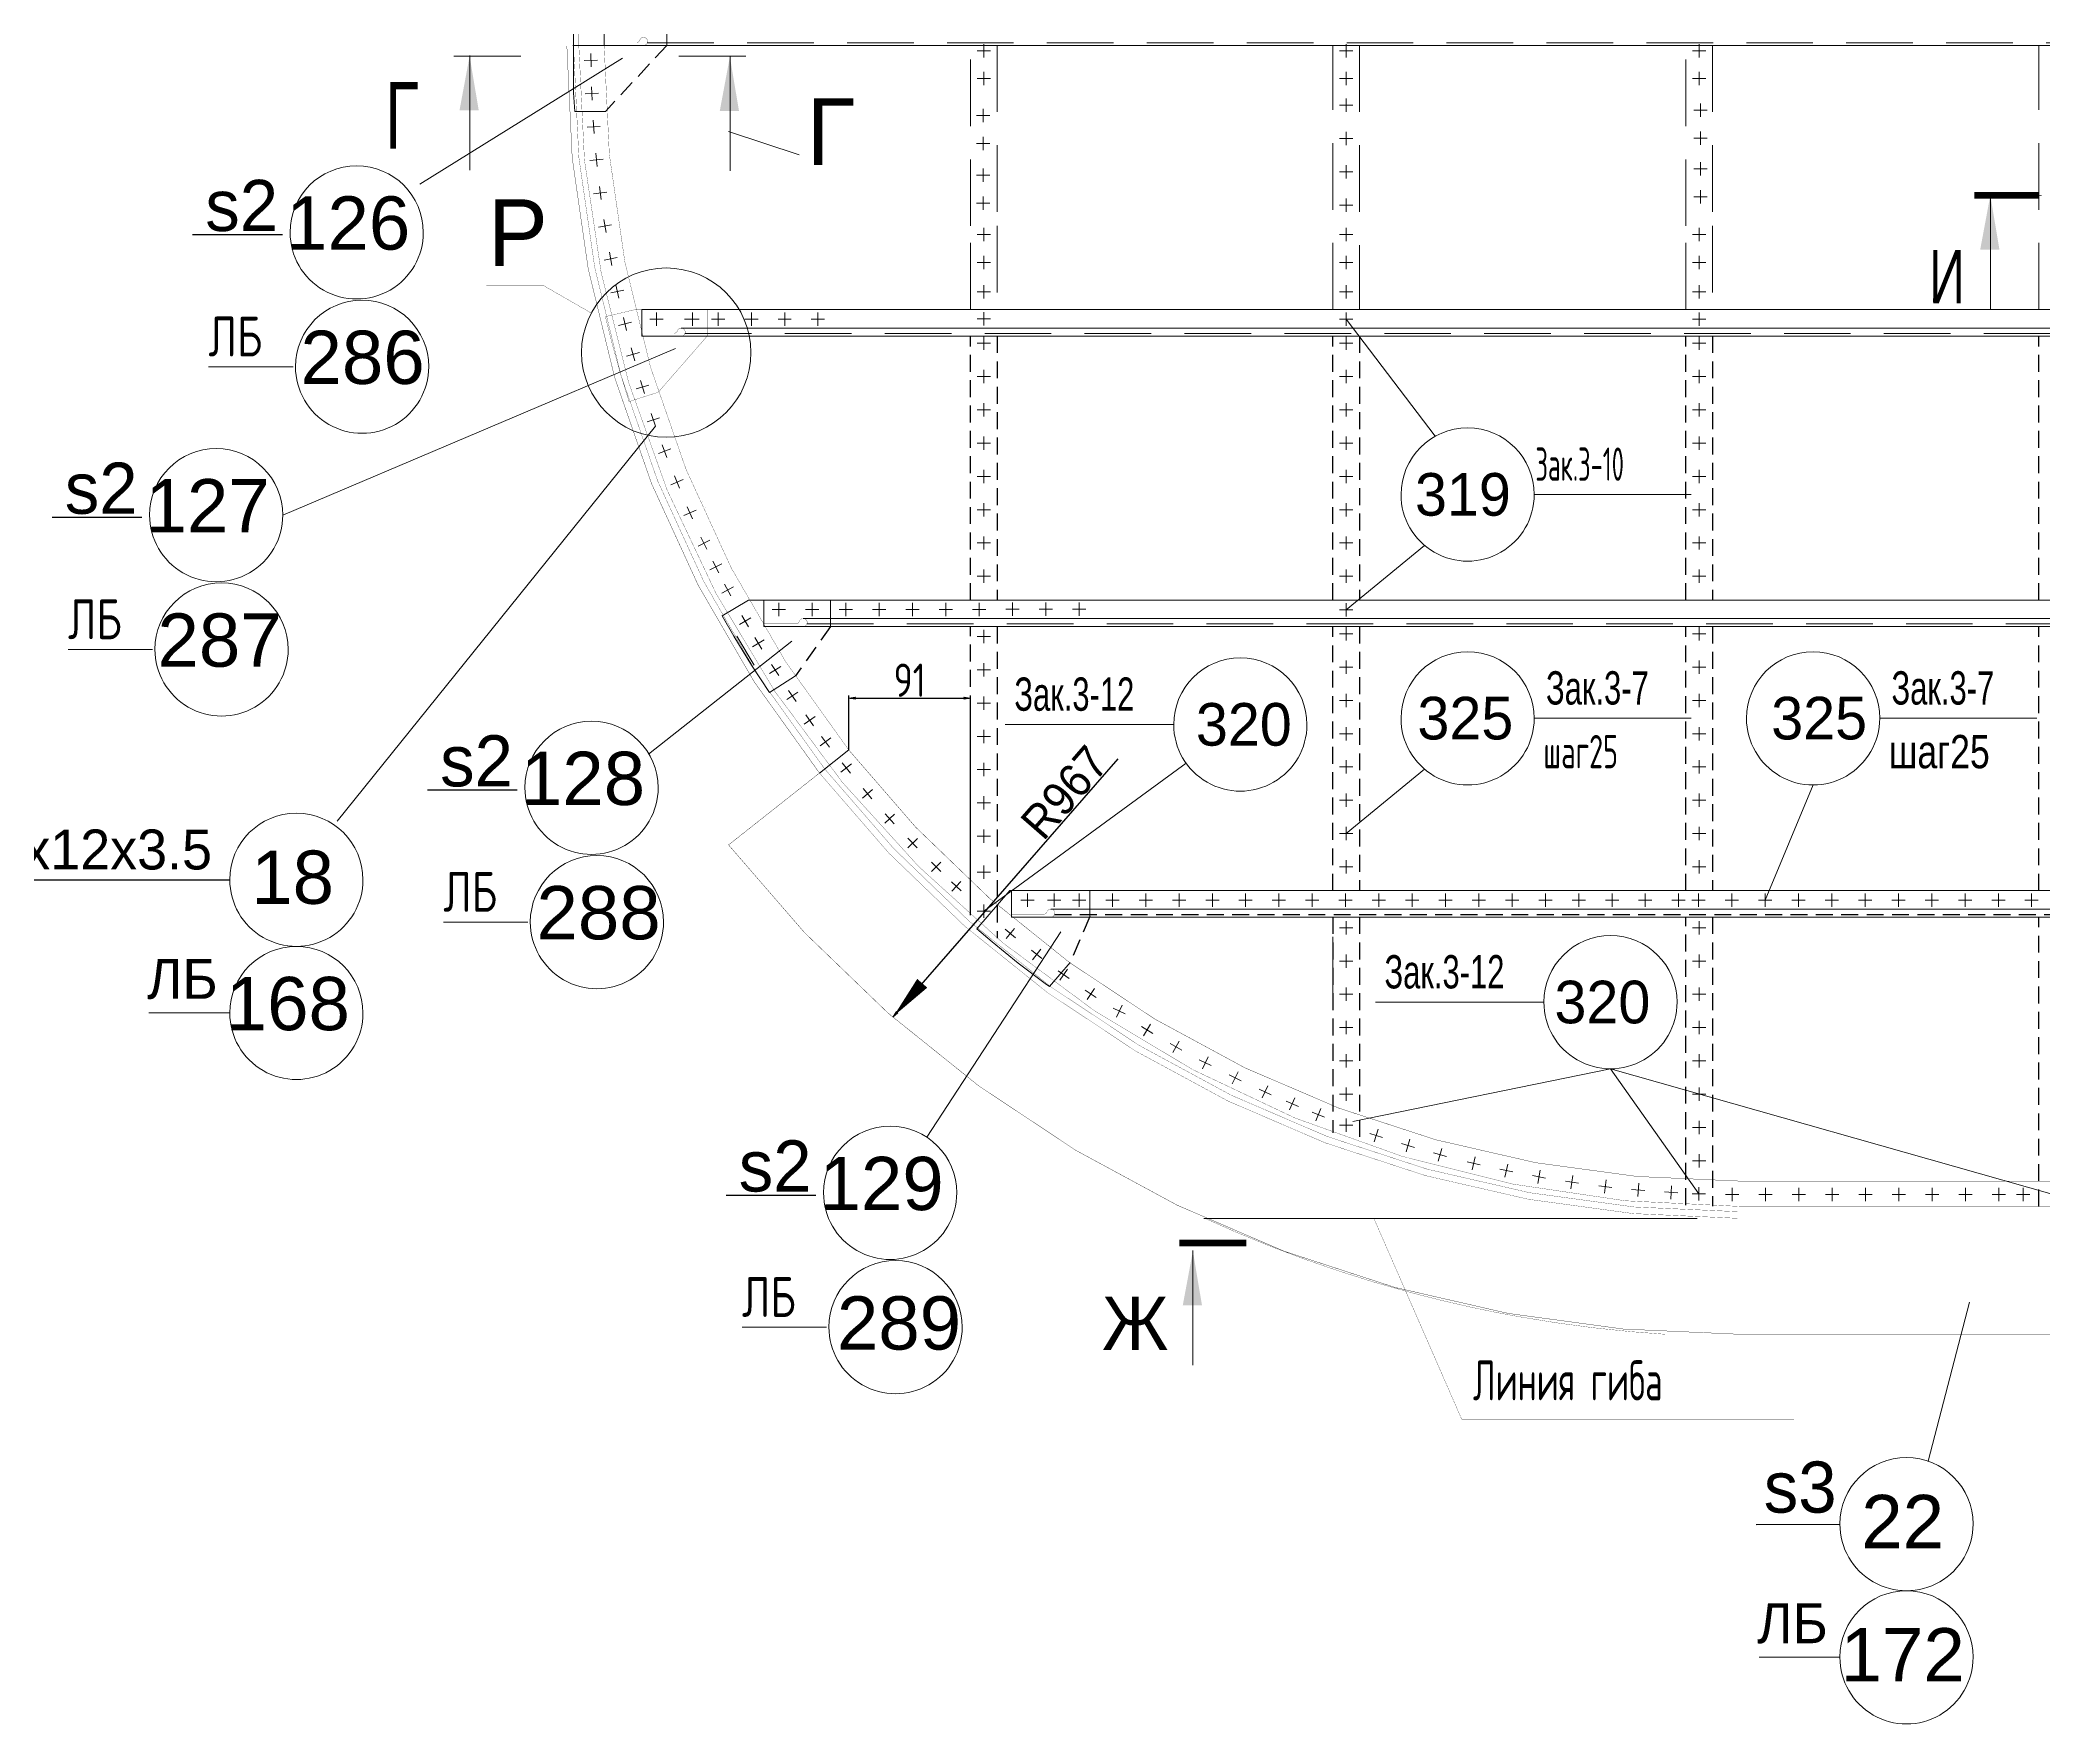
# Model space of a CAD drawing. Header units: millimetres. Extents: x 42007 to 66896, y -556 to 10827.
# Drawn here: x 43462 to 44966, y 3434 to 4698 of the extents above; entities that cross this region are included whole.
import ezdxf
from ezdxf.enums import TextEntityAlignment as Align

# ---------------------------------------------------------------- set-up
doc = ezdxf.new("R2010")
doc.units = ezdxf.units.MM
for name, pattern in [('DASHED', [19.05, 12.7, -6.35]), ('K5LT32769', [0]), ('K5LT32773', [0]), ('K5LT32782', [150, 100, -50]), ('K5LT32785', [95.25, 63.5, -31.75]), ('K5LT32792', [0]), ('K5LT32793', [10, 5, -5]), ('K5LT32795', [75, 50, -25]), ('K5LT32799', [95.25, 63.5, -31.75]), ('K5LT32800', [19.05, 12.7, -6.35]), ('K5LT32804', [0]), ('K5LT_BASIC', [0]), ('K5LT_THIN', [0])]:
    doc.linetypes.add(name, pattern=pattern)
doc.layers.get('Defpoints').update_dxf_attribs({"color": 250})
doc.layers.add('pen_7', color=1, linetype='Continuous')
doc.styles.add('KDIMTEXTSTYLE', font='GOST_AU.SHX', dxfattribs={"width": 0.96, "oblique": 15, "height": 5})
doc.styles.add('KTEXTSTYLE', font='GOST_AU.SHX', dxfattribs={"width": 0.96, "height": 5})
doc.styles.add('style5', font='arial.ttf', dxfattribs={"height": 3})
doc.dimstyles.new('KDIMSTYLE (1.00)', dxfattribs={"dimtxt": 5, "dimasz": 1, "dimexe": 2, "dimexo": 0, "dimgap": 1, "dimtad": 1, "dimtxsty": 'KDIMTEXTSTYLE', "dimsah": 1, "dimcen": 0, "dimdle": 1, "dimadec": 0, "dimazin": 0, "dimtfac": 0.667, "dimtmove": 0, "dimatfit": 3, "dimfxl": 0, "dimtvp": 1, "dimtolj": 1, "dimtzin": 0, "dimarcsym": 0})

# ---------------------------------------------------------------- blocks, each defined once
blk = doc.blocks.new('KDIMARROW_01')
blk.add_hatch(color=0).paths.add_polyline_path([(0, 0), (-5, 0.7), (-4.5, 0), (-5, -0.7)])
at = {"color": 0, "linetype": 'K5LT_THIN', "lineweight": 13}
for p, q in [((-4.5, 0), (-5, 0.7)), ((-5, 0.7), (0, 0)), ((0, 0), (-5, -0.7)), ((-5, -0.7), (-4.5, 0)), ((0, 0), (-1, 0))]:
    blk.add_line(p, q, dxfattribs=at)
blk = doc.blocks.new('*D214')
at = {"color": 0, "lineweight": -2, "transparency": 16777216}
for p, q in [((44069, 4165.3), (44069, 4206.1)), ((44070, 4204.1), (44159.4, 4204.1)), ((44160.4, 4041.1), (44160.4, 4206.1))]:
    blk.add_line(p, q, dxfattribs=at)
at = {"layer": 'Defpoints', "color": 0, "transparency": 16777216}
for p in [(44160.4, 4204.1), (44069, 4165.3), (44160.4, 4041.1)]:
    blk.add_point(p, dxfattribs=at)
at = {"color": 0, "lineweight": -2, "transparency": 16777216, "rotation": 180}
blk.add_blockref('KDIMARROW_01', (44069, 4204.1), dxfattribs=at)
at = {"color": 0, "lineweight": -2, "transparency": 16777216}
blk.add_blockref('KDIMARROW_01', (44160.4, 4204.1), dxfattribs=at)
at = {"color": 7, "transparency": 16777216, "insert": (44114.7, 4217.6), "char_height": 5, "attachment_point": 5, "style": 'KDIMTEXTSTYLE'}
blk.add_mtext('\\A1;\\H25.0;\\W0.965;\\Q0;\\H25.0;\\W0.965;\\Q0;\\Q0;91', dxfattribs=at)

msp = doc.modelspace()

# ---------------------------------------------------------------- hatches: boundary and pattern name
for points in [[(43776.762, 4645.353), (43791.21, 4645.353), (43784.361, 4686.091)], [(43972.131, 4644.871), (43986.579, 4644.871), (43979.73, 4685.609)], [(44918.261, 4540.835), (44932.709, 4540.835), (44925.86, 4581.573)], [(44319.671, 3748.254), (44334.119, 3748.254), (44327.27, 3788.992)]]:
    msp.add_hatch(color=7).paths.add_polyline_path(points)

# ---------------------------------------------------------------- linework, layer by layer
at = {"color": 7, "linetype": 'K5LT32795', "lineweight": 18}
for p, q in [((43862.362, 4658.588), (43862.362, 4714.018)), ((43932.362, 4714.018), (43932.362, 4694.188)), ((43917.741, 4696.171), (45195.861, 4696.171)), ((44160.362, 4558.588), (44160.362, 4694.189)), ((44180.362, 4694.189), (44180.362, 4558.588)), ((44432.362, 4495.816), (44432.362, 4694.189)), ((44452.362, 4694.189), (44452.362, 4495.816)), ((44697.362, 4558.588), (44697.362, 4694.189)), ((44717.362, 4694.189), (44717.362, 4558.588)), ((44962.362, 4495.816), (44962.362, 4694.189)), ((43863.23, 4644.618), (43862.362, 4658.588)), ((43886.372, 4644.618), (43863.23, 4644.618)), ((44160.362, 4495.816), (44160.362, 4558.588)), ((44180.362, 4558.588), (44180.362, 4495.816)), ((44697.362, 4495.816), (44697.362, 4558.588)), ((44717.362, 4558.588), (44717.362, 4495.816)), ((43945.999, 4477.971), (46900.998, 4477.971)), ((43973.957, 4265.905), (43993.752, 4277.718)), ((43993.752, 4277.718), (44055.311, 4277.718)), ((44055.311, 4277.718), (44055.311, 4257.888)), ((43982.76, 4250.574), (43973.957, 4265.905)), ((44037.574, 4259.874), (46901.545, 4259.874)), ((43995.998, 4228.98), (43982.76, 4250.574)), ((43998.068, 4228.98), (43984.831, 4250.574)), ((44009.492, 4208.318), (43995.998, 4228.98)), ((44028.872, 4220.758), (44009.492, 4208.318)), ((44165.051, 4030.86), (44189.98, 4059.628)), ((44189.98, 4059.628), (44249.98, 4059.628)), ((44249.98, 4059.628), (44249.98, 4040.139)), ((44432.362, 3974.845), (44432.362, 4039.788)), ((44176.522, 4021.089), (44165.051, 4030.86)), ((44196.248, 4005.236), (44176.522, 4021.089)), ((44216.429, 3989.946), (44196.248, 4005.236)), ((44235.201, 4005.709), (44219.589, 3987.691)), ((44219.589, 3987.691), (44216.429, 3989.946))]:
    msp.add_line(p, q, dxfattribs=at)
at = {"color": 7, "linetype": 'K5LT32769', "lineweight": 18}
for p, q in [((43885.36, 4694.189), (43885.36, 4714.016)), ((43861.851, 4694.189), (45194.853, 4694.189)), ((43885.36, 4694.189), (43885.36, 4696.171)), ((43885.36, 4694.189), (43885.36, 4696.171)), ((44170.362, 4694.967), (44170.362, 4684.967)), ((44442.362, 4694.967), (44442.362, 4684.967)), ((44707.362, 4694.967), (44707.362, 4684.967)), ((43746.923, 4589.954), (43899.203, 4684.44)), ((43784.451, 4686.573), (43784.451, 4600.475)), ((43880.427, 4683.045), (43870.428, 4682.896)), ((43875.353, 4687.97), (43875.501, 4677.971)), ((43979.82, 4686.091), (43979.82, 4599.993)), ((44165.362, 4689.967), (44175.362, 4689.967)), ((44437.362, 4689.967), (44447.362, 4689.967)), ((44702.362, 4689.967), (44712.362, 4689.967)), ((43875.906, 4662.994), (43876.287, 4653.002)), ((44165.362, 4669.313), (44175.362, 4669.313)), ((44170.362, 4674.313), (44170.362, 4664.313)), ((44437.362, 4669.313), (44447.362, 4669.313)), ((44442.362, 4674.313), (44442.362, 4664.313)), ((44702.362, 4669.313), (44712.362, 4669.313)), ((44707.362, 4674.313), (44707.362, 4664.313)), ((43881.093, 4658.189), (43871.1, 4657.807)), ((44437.362, 4649.313), (44447.362, 4649.313)), ((44442.362, 4654.313), (44442.362, 4644.313)), ((44708.21, 4650.432), (44708.21, 4640.432)), ((43882.48, 4633.359), (43872.495, 4632.823)), ((43877.219, 4638.084), (43877.755, 4628.098)), ((44164.883, 4641.603), (44174.883, 4641.603)), ((44169.883, 4646.603), (44169.883, 4636.603)), ((44703.21, 4645.432), (44713.21, 4645.432)), ((43978.728, 4629.569), (44031.811, 4611.89)), ((44164.883, 4620.603), (44174.883, 4620.603)), ((44169.883, 4625.603), (44169.883, 4615.603)), ((44437.362, 4624.313), (44447.362, 4624.313)), ((44442.362, 4629.313), (44442.362, 4619.313)), ((44703.21, 4624.432), (44713.21, 4624.432)), ((44708.21, 4629.432), (44708.21, 4619.432)), ((43884.584, 4608.625), (43874.624, 4607.731)), ((43879.157, 4613.158), (43880.051, 4603.198)), ((44442.362, 4604.313), (44442.362, 4594.313)), ((44708.21, 4606.371), (44708.21, 4596.371)), ((43881.815, 4588.304), (43883.067, 4578.382)), ((44164.883, 4596.649), (44174.883, 4596.649)), ((44169.883, 4601.649), (44169.883, 4591.649)), ((44437.362, 4599.313), (44447.362, 4599.313)), ((44703.21, 4601.371), (44713.21, 4601.371)), ((43887.401, 4583.969), (43877.48, 4582.717)), ((44164.883, 4575.649), (44174.883, 4575.649)), ((44169.883, 4580.649), (44169.883, 4570.649)), ((44437.362, 4574.313), (44447.362, 4574.313)), ((44442.362, 4579.313), (44442.362, 4569.313)), ((44703.21, 4580.371), (44713.21, 4580.371)), ((44708.21, 4585.371), (44708.21, 4575.371)), ((44925.95, 4582.055), (44925.95, 4495.957)), ((43890.941, 4559.347), (43881.06, 4557.809)), ((43885.231, 4563.519), (43886.769, 4553.638)), ((44165.362, 4552.174), (44175.362, 4552.174)), ((44170.362, 4557.174), (44170.362, 4547.174)), ((44437.362, 4552.174), (44447.362, 4552.174)), ((44442.362, 4557.174), (44442.362, 4547.174)), ((44702.362, 4552.174), (44712.362, 4552.174)), ((44707.362, 4557.174), (44707.362, 4547.174)), ((43895.191, 4534.85), (43885.359, 4533.026)), ((43889.363, 4538.854), (43891.187, 4529.022)), ((44165.362, 4531.174), (44175.362, 4531.174)), ((44170.362, 4536.174), (44170.362, 4526.174)), ((44437.362, 4531.174), (44447.362, 4531.174)), ((44442.362, 4536.174), (44442.362, 4526.174)), ((44702.362, 4531.174), (44712.362, 4531.174)), ((44707.362, 4536.174), (44707.362, 4526.174)), ((43894.218, 4514.28), (43896.325, 4504.504)), ((44170.362, 4514.174), (44170.362, 4504.174)), ((44442.362, 4514.174), (44442.362, 4504.174)), ((44707.362, 4514.174), (44707.362, 4504.174)), ((43900.159, 4510.446), (43890.384, 4508.338)), ((44165.362, 4509.174), (44175.362, 4509.174)), ((44437.362, 4509.174), (44447.362, 4509.174)), ((44702.362, 4509.174), (44712.362, 4509.174)), ((43905.817, 4486.268), (43896.107, 4483.878)), ((43899.766, 4489.928), (43902.157, 4480.218)), ((43913.618, 4477.971), (43913.618, 4495.816)), ((46900.953, 4495.816), (43913.628, 4495.816)), ((43919.552, 4488.696), (43929.552, 4488.696)), ((43924.552, 4493.696), (43924.552, 4483.696)), ((43945.651, 4488.696), (43956.747, 4488.696)), ((43951.747, 4493.696), (43951.747, 4483.696)), ((43965.855, 4488.696), (43975.855, 4488.696)), ((43970.855, 4493.696), (43970.855, 4483.696)), ((43990.855, 4488.696), (44000.855, 4488.696)), ((43995.855, 4493.696), (43995.855, 4483.696)), ((44015.855, 4488.696), (44025.855, 4488.696)), ((44020.855, 4493.696), (44020.855, 4483.696)), ((44040.855, 4488.696), (44050.855, 4488.696)), ((44045.855, 4493.696), (44045.855, 4483.696)), ((44165.362, 4488.773), (44175.362, 4488.773)), ((44170.362, 4493.773), (44170.362, 4483.773)), ((44437.362, 4488.527), (44447.362, 4488.527)), ((44442.362, 4493.527), (44442.362, 4483.527)), ((44442.362, 4488.527), (44509.25, 4400.681)), ((44702.362, 4488.527), (44712.362, 4488.527)), ((44707.362, 4493.527), (44707.362, 4483.527)), ((43913.618, 4475.989), (43913.618, 4477.971)), ((43913.618, 4475.989), (46901.003, 4475.989)), ((46900.988, 4481.953), (43943.176, 4481.989)), ((44165.325, 4470.598), (44175.325, 4470.598)), ((44170.325, 4475.598), (44170.325, 4465.598)), ((44437.325, 4470.598), (44447.325, 4470.598)), ((44442.325, 4475.598), (44442.325, 4465.598)), ((44702.325, 4470.598), (44712.325, 4470.598)), ((44707.325, 4475.598), (44707.325, 4465.598)), ((43588.414, 4452.911), (43651.878, 4452.911)), ((43644.137, 4341.505), (43939.001, 4466.546)), ((43911.798, 4463.603), (43902.157, 4460.948)), ((43905.65, 4467.096), (43908.305, 4457.455)), ((43918.994, 4439.179), (43909.436, 4436.24)), ((43912.746, 4442.489), (43915.685, 4432.931)), ((44165.325, 4445.598), (44175.325, 4445.598)), ((44170.325, 4450.598), (44170.325, 4440.598)), ((44437.325, 4445.598), (44447.325, 4445.598)), ((44442.325, 4450.598), (44442.325, 4440.598)), ((44702.325, 4445.598), (44712.325, 4445.598)), ((44707.325, 4450.598), (44707.325, 4440.598)), ((44170.325, 4425.598), (44170.325, 4415.598)), ((44442.325, 4425.598), (44442.325, 4415.598)), ((44707.325, 4425.598), (44707.325, 4415.598)), ((43923.904, 4408.313), (43685.063, 4111.784)), ((43927.024, 4414.659), (43917.559, 4411.433)), ((43920.678, 4417.778), (43923.904, 4408.313)), ((44165.325, 4420.598), (44175.325, 4420.598)), ((44437.325, 4420.598), (44447.325, 4420.598)), ((44702.325, 4420.598), (44712.325, 4420.598)), ((43929.025, 4394.201), (43932.522, 4384.832)), ((44165.325, 4395.598), (44175.325, 4395.598)), ((44170.325, 4400.598), (44170.325, 4390.598)), ((44437.325, 4395.598), (44447.325, 4395.598)), ((44442.325, 4400.598), (44442.325, 4390.598)), ((44702.325, 4395.598), (44712.325, 4395.598)), ((44707.325, 4400.598), (44707.325, 4390.598)), ((43935.458, 4391.265), (43926.089, 4387.768)), ((43944.556, 4368.154), (43935.295, 4364.379)), ((43938.038, 4370.897), (43941.813, 4361.637)), ((44165.325, 4370.598), (44175.325, 4370.598)), ((44170.325, 4375.598), (44170.325, 4365.598)), ((44437.325, 4370.598), (44447.325, 4370.598)), ((44442.325, 4375.598), (44442.325, 4365.598)), ((44702.325, 4370.598), (44712.325, 4370.598)), ((44707.325, 4375.598), (44707.325, 4365.598)), ((43947.746, 4347.827), (43951.784, 4338.679)), ((44170.325, 4350.598), (44170.325, 4340.598)), ((44442.325, 4350.598), (44442.325, 4340.598)), ((44701.416, 4356.958), (44583.504, 4356.958)), ((44707.325, 4350.598), (44707.325, 4340.598)), ((43954.339, 4345.272), (43945.19, 4341.234)), ((44165.325, 4345.598), (44175.325, 4345.598)), ((44437.325, 4345.598), (44447.325, 4345.598)), ((44702.325, 4345.598), (44712.325, 4345.598)), ((43964.724, 4322.802), (43955.802, 4318.286)), ((43958.005, 4325.005), (43962.521, 4316.083)), ((44165.325, 4320.598), (44175.325, 4320.598)), ((44170.325, 4325.598), (44170.325, 4315.598)), ((44437.325, 4320.598), (44447.325, 4320.598)), ((44442.325, 4325.598), (44442.325, 4315.598)), ((44501.186, 4318.807), (44442.362, 4270.429)), ((44702.325, 4320.598), (44712.325, 4320.598)), ((44707.325, 4325.598), (44707.325, 4315.598)), ((43973.604, 4304.842), (43964.677, 4300.336)), ((43966.888, 4307.053), (43971.393, 4298.125)), ((43982.551, 4287.743), (43973.729, 4283.036)), ((43975.786, 4289.801), (43980.494, 4280.978)), ((44165.325, 4295.598), (44175.325, 4295.598)), ((44170.325, 4300.598), (44170.325, 4290.598)), ((44437.325, 4295.598), (44447.325, 4295.598)), ((44442.325, 4300.598), (44442.325, 4290.598)), ((44702.325, 4295.598), (44712.325, 4295.598)), ((44707.325, 4300.598), (44707.325, 4290.598)), ((44005.192, 4257.891), (44005.192, 4277.718)), ((46901.5, 4277.718), (44005.204, 4277.718)), ((44016.503, 4275.598), (44016.503, 4265.598)), ((44041.503, 4275.598), (44041.503, 4265.598)), ((44066.882, 4275.598), (44066.882, 4265.598)), ((44091.882, 4275.598), (44091.882, 4265.598)), ((44116.882, 4275.598), (44116.882, 4265.598)), ((44141.882, 4275.598), (44141.882, 4265.598)), ((44166.882, 4275.598), (44166.882, 4265.598)), ((44191.882, 4275.816), (44191.882, 4265.816)), ((44216.882, 4275.816), (44216.882, 4265.816)), ((44241.882, 4275.816), (44241.882, 4265.816)), ((44442.362, 4275.429), (44442.362, 4265.429)), ((43995.568, 4264.414), (43986.898, 4259.431)), ((43988.741, 4266.257), (43993.724, 4257.587)), ((44005.192, 4257.891), (44005.192, 4259.874)), ((44005.192, 4257.891), (46901.55, 4257.891)), ((44011.503, 4270.598), (44021.503, 4270.598)), ((46901.535, 4263.856), (44034.765, 4263.891)), ((44036.503, 4270.598), (44046.503, 4270.598)), ((44061.882, 4270.598), (44071.882, 4270.598)), ((44086.882, 4270.598), (44096.882, 4270.598)), ((44111.882, 4270.598), (44121.882, 4270.598)), ((44136.882, 4270.598), (44146.882, 4270.598)), ((44161.882, 4270.598), (44171.882, 4270.598)), ((44186.882, 4270.816), (44196.882, 4270.816)), ((44211.882, 4270.816), (44221.882, 4270.816)), ((44236.882, 4270.816), (44246.882, 4270.816)), ((44437.362, 4270.429), (44447.362, 4270.429)), ((44442.362, 4257.452), (44442.362, 4247.452)), ((44707.362, 4257.452), (44707.362, 4247.452)), ((43918.723, 4162.091), (44026.111, 4246.801)), ((44005.392, 4247.865), (43996.813, 4242.727)), ((43998.533, 4249.585), (44003.671, 4241.006)), ((44165.362, 4250.452), (44175.362, 4250.452)), ((44170.362, 4255.452), (44170.362, 4245.452)), ((44437.362, 4252.452), (44447.362, 4252.452)), ((44702.362, 4252.452), (44712.362, 4252.452)), ((43482.942, 4240.638), (43546.406, 4240.638)), ((44017.902, 4227.942), (44009.49, 4222.535)), ((44010.992, 4229.444), (44016.4, 4221.033)), ((44170.362, 4230.452), (44170.362, 4220.452)), ((44437.362, 4227.452), (44447.362, 4227.452)), ((44442.362, 4232.452), (44442.362, 4222.452)), ((44702.362, 4227.452), (44712.362, 4227.452)), ((44707.362, 4232.452), (44707.362, 4222.452)), ((44165.362, 4225.452), (44175.362, 4225.452)), ((44030.759, 4208.653), (44022.498, 4203.018)), ((44023.811, 4209.966), (44029.446, 4201.705)), ((44165.362, 4200.452), (44175.362, 4200.452)), ((44170.362, 4205.452), (44170.362, 4195.452)), ((44437.362, 4202.452), (44447.362, 4202.452)), ((44442.362, 4207.452), (44442.362, 4197.452)), ((44702.362, 4202.452), (44712.362, 4202.452)), ((44707.362, 4207.452), (44707.362, 4197.452)), ((44043.684, 4190.339), (44035.553, 4184.517)), ((44036.708, 4191.493), (44042.529, 4183.362)), ((44312.899, 4184.312), (44186.453, 4184.312)), ((44442.362, 4182.452), (44442.362, 4172.452)), ((44701.416, 4188.981), (44583.504, 4188.981)), ((44707.362, 4182.452), (44707.362, 4172.452)), ((44960.741, 4188.981), (44842.829, 4188.981)), ((44055.555, 4174.369), (44047.583, 4168.333)), ((44048.55, 4175.337), (44054.587, 4167.365)), ((44165.362, 4175.452), (44175.362, 4175.452)), ((44170.362, 4180.452), (44170.362, 4170.452)), ((44437.362, 4177.452), (44447.362, 4177.452)), ((44702.362, 4177.452), (44712.362, 4177.452)), ((44068.955, 4165.254), (44046.989, 4147.891)), ((44046.989, 4147.891), (44068.955, 4165.254)), ((44070.924, 4154.784), (44063.128, 4148.521)), ((44063.895, 4155.55), (44070.158, 4147.754)), ((44170.362, 4155.452), (44170.362, 4145.452)), ((44322.143, 4155.348), (44170.362, 4044.315)), ((44437.362, 4152.452), (44447.362, 4152.452)), ((44442.362, 4157.452), (44442.362, 4147.452)), ((44702.362, 4152.452), (44712.362, 4152.452)), ((44707.362, 4157.452), (44707.362, 4147.452)), ((44165.362, 4150.452), (44175.362, 4150.452)), ((44501.186, 4150.83), (44442.362, 4102.452)), ((44792.829, 4138.981), (44756.882, 4052.495)), ((44086.883, 4135.622), (44079.275, 4129.132)), ((44079.834, 4136.181), (44086.324, 4128.573)), ((44165.362, 4125.452), (44175.362, 4125.452)), ((44170.362, 4130.452), (44170.362, 4120.452)), ((44437.362, 4127.452), (44447.362, 4127.452)), ((44442.362, 4132.452), (44442.362, 4122.452)), ((44702.362, 4127.452), (44712.362, 4127.452)), ((44707.362, 4132.452), (44707.362, 4122.452)), ((44103.394, 4116.931), (44096.007, 4110.191)), ((44096.33, 4117.254), (44103.07, 4109.867)), ((44442.362, 4107.452), (44442.362, 4097.452)), ((44707.362, 4107.452), (44707.362, 4097.452)), ((44120.462, 4098.707), (44113.201, 4091.831)), ((44113.393, 4098.899), (44120.269, 4091.638)), ((44165.362, 4100.452), (44175.362, 4100.452)), ((44170.362, 4105.452), (44170.362, 4095.452)), ((44437.362, 4102.452), (44447.362, 4102.452)), ((44702.362, 4102.452), (44712.362, 4102.452)), ((44130.977, 4080.984), (44138.057, 4073.923)), ((44138.048, 4080.994), (44130.986, 4073.913)), ((44170.362, 4078.452), (44170.362, 4068.452)), ((44437.362, 4077.452), (44447.362, 4077.452)), ((44442.362, 4082.452), (44442.362, 4072.452)), ((44702.362, 4077.452), (44712.362, 4077.452)), ((44707.362, 4082.452), (44707.362, 4072.452)), ((44146.112, 4066.309), (44153.418, 4059.481)), ((44153.179, 4066.548), (44146.351, 4059.242)), ((44165.362, 4073.452), (44175.362, 4073.452)), ((44170.362, 4049.315), (44170.362, 4039.315)), ((44191.056, 4039.788), (44191.056, 4059.616)), ((46902.047, 4059.615), (44191.062, 4059.615)), ((44198.099, 4052.495), (44208.099, 4052.495)), ((44203.099, 4057.495), (44203.099, 4047.495)), ((44218.182, 4052.495), (44228.182, 4052.495)), ((44223.182, 4057.495), (44223.182, 4047.495)), ((44236.882, 4052.495), (44246.882, 4052.495)), ((44241.882, 4057.495), (44241.882, 4047.495)), ((44261.882, 4052.495), (44271.882, 4052.495)), ((44266.882, 4057.495), (44266.882, 4047.495)), ((44286.882, 4052.495), (44296.882, 4052.495)), ((44291.882, 4057.495), (44291.882, 4047.495)), ((44311.882, 4052.495), (44321.882, 4052.495)), ((44316.882, 4057.495), (44316.882, 4047.495)), ((44336.882, 4052.495), (44346.882, 4052.495)), ((44341.882, 4057.495), (44341.882, 4047.495)), ((44361.882, 4052.495), (44371.882, 4052.495)), ((44366.882, 4057.495), (44366.882, 4047.495)), ((44386.882, 4052.495), (44396.882, 4052.495)), ((44391.882, 4057.495), (44391.882, 4047.495)), ((44411.882, 4052.495), (44421.882, 4052.495)), ((44416.882, 4057.495), (44416.882, 4047.495)), ((44436.882, 4052.495), (44446.882, 4052.495)), ((44441.882, 4057.495), (44441.882, 4047.495)), ((44461.882, 4052.495), (44471.882, 4052.495)), ((44466.882, 4057.495), (44466.882, 4047.495)), ((44486.882, 4052.495), (44496.882, 4052.495)), ((44491.882, 4057.495), (44491.882, 4047.495)), ((44511.882, 4052.495), (44521.882, 4052.495)), ((44516.882, 4057.495), (44516.882, 4047.495)), ((44536.882, 4052.495), (44546.882, 4052.495)), ((44541.882, 4057.495), (44541.882, 4047.495)), ((44561.882, 4052.495), (44571.882, 4052.495)), ((44566.882, 4057.495), (44566.882, 4047.495)), ((44586.882, 4052.495), (44596.882, 4052.495)), ((44591.882, 4057.495), (44591.882, 4047.495)), ((44611.882, 4052.495), (44621.882, 4052.495)), ((44616.882, 4057.495), (44616.882, 4047.495)), ((44636.882, 4052.495), (44646.882, 4052.495)), ((44641.882, 4057.495), (44641.882, 4047.495)), ((44661.882, 4052.495), (44671.882, 4052.495)), ((44666.882, 4057.495), (44666.882, 4047.495)), ((44686.882, 4052.495), (44696.882, 4052.495)), ((44691.882, 4057.495), (44691.882, 4047.495)), ((44701.882, 4052.495), (44711.882, 4052.495)), ((44706.882, 4057.495), (44706.882, 4047.495)), ((44726.882, 4052.495), (44736.882, 4052.495)), ((44731.882, 4057.495), (44731.882, 4047.495)), ((44751.882, 4052.495), (44761.882, 4052.495)), ((44756.882, 4057.495), (44756.882, 4047.495)), ((44776.882, 4052.495), (44786.882, 4052.495)), ((44781.882, 4057.495), (44781.882, 4047.495)), ((44801.882, 4052.495), (44811.882, 4052.495)), ((44806.882, 4057.495), (44806.882, 4047.495)), ((44826.882, 4052.495), (44836.882, 4052.495)), ((44831.882, 4057.495), (44831.882, 4047.495)), ((44851.882, 4052.495), (44861.882, 4052.495)), ((44856.882, 4057.495), (44856.882, 4047.495)), ((44876.882, 4052.495), (44886.882, 4052.495)), ((44881.882, 4057.495), (44881.882, 4047.495)), ((44901.882, 4052.495), (44911.882, 4052.495)), ((44906.882, 4057.495), (44906.882, 4047.495)), ((44926.882, 4052.495), (44936.882, 4052.495)), ((44931.882, 4057.495), (44931.882, 4047.495)), ((44951.882, 4052.495), (44961.882, 4052.495)), ((44956.882, 4057.495), (44956.882, 4047.495)), ((43764.697, 4035.979), (43828.161, 4035.979)), ((44165.362, 4044.315), (44175.362, 4044.315)), ((44193.489, 4031.28), (44187.121, 4023.57)), ((44191.056, 4039.788), (44191.056, 4041.771)), ((44191.056, 4039.788), (46902.097, 4039.788)), ((46902.082, 4045.788), (44220.631, 4045.788)), ((44437.362, 4031.786), (44447.362, 4031.786)), ((44442.362, 4036.786), (44442.362, 4026.786)), ((44702.362, 4031.786), (44712.362, 4031.786)), ((44707.362, 4036.786), (44707.362, 4026.786)), ((44127.511, 3874.508), (44228.179, 4028.66)), ((44186.45, 4030.609), (44194.16, 4024.241)), ((44206.034, 4014.813), (44213.927, 4008.673)), ((44213.051, 4015.689), (44206.911, 4007.796)), ((44437.362, 4006.786), (44447.362, 4006.786)), ((44442.362, 4011.786), (44442.362, 4001.786)), ((44702.362, 4006.786), (44712.362, 4006.786)), ((44707.362, 4011.786), (44707.362, 4001.786)), ((44226.215, 3999.488), (44234.286, 3993.584)), ((44233.202, 4000.571), (44227.298, 3992.5)), ((44253.479, 3986.264), (44247.82, 3978.02)), ((44442.362, 3986.786), (44442.362, 3976.786)), ((44707.362, 3986.786), (44707.362, 3976.786)), ((44246.528, 3984.972), (44254.772, 3979.312)), ((44267.555, 3971.384), (44276.568, 3967.05)), ((44274.228, 3973.723), (44269.895, 3964.711)), ((44437.362, 3981.786), (44447.362, 3981.786)), ((44590.743, 3975.866), (44464.297, 3975.866)), ((44702.362, 3981.786), (44712.362, 3981.786)), ((43543.618, 3967.805), (43604.325, 3967.805)), ((44288.595, 3957.602), (44297.162, 3952.444)), ((44295.457, 3959.307), (44290.3, 3950.739)), ((44437.362, 3956.786), (44447.362, 3956.786)), ((44442.362, 3961.786), (44442.362, 3951.786)), ((44702.362, 3956.786), (44712.362, 3956.786)), ((44707.362, 3961.786), (44707.362, 3951.786)), ((44310.23, 3944.855), (44318.93, 3939.924)), ((44317.045, 3946.739), (44312.114, 3938.04)), ((44332.063, 3932.597), (44341.076, 3928.264)), ((44338.736, 3934.937), (44334.403, 3925.924)), ((44437.362, 3931.786), (44447.362, 3931.786)), ((44442.362, 3936.786), (44442.362, 3926.786)), ((44640.743, 3925.866), (44447.362, 3886.387)), ((44640.743, 3925.866), (44707.155, 3832.117)), ((44640.743, 3925.866), (44972.362, 3831.758)), ((44702.362, 3931.786), (44712.362, 3931.786)), ((44707.362, 3936.786), (44707.362, 3926.786)), ((44354.452, 3921.305), (44363.423, 3916.886)), ((44361.147, 3923.581), (44356.728, 3914.61)), ((44383.583, 3913.017), (44379.249, 3904.005)), ((44442.362, 3911.786), (44442.362, 3901.786)), ((44707.362, 3911.786), (44707.362, 3901.786)), ((44376.91, 3910.677), (44385.922, 3906.344)), ((44397.253, 3901.523), (44406.452, 3897.601)), ((44403.814, 3904.161), (44399.892, 3894.963)), ((44423.387, 3896.174), (44419.689, 3886.883)), ((44437.362, 3906.786), (44447.362, 3906.786)), ((44702.362, 3906.786), (44712.362, 3906.786)), ((44416.893, 3893.378), (44426.184, 3889.68)), ((44437.362, 3883.638), (44447.362, 3883.638)), ((44442.362, 3888.638), (44442.362, 3878.638)), ((44702.362, 3881.786), (44712.362, 3881.786)), ((44707.362, 3886.786), (44707.362, 3876.786)), ((44460.122, 3877.401), (44469.593, 3874.189)), ((44466.463, 3880.53), (44463.252, 3871.06)), ((44483.951, 3869.671), (44493.522, 3866.773)), ((44490.185, 3873.007), (44487.288, 3863.436)), ((44514.16, 3866.164), (44511.466, 3856.534)), ((44507.998, 3862.696), (44517.628, 3860.002)), ((44533.196, 3856.117), (44542.918, 3853.774)), ((44539.229, 3859.806), (44536.885, 3850.085)), ((44563.592, 3854.39), (44561.533, 3844.605)), ((44702.362, 3856.786), (44712.362, 3856.786)), ((44707.362, 3861.786), (44707.362, 3851.786)), ((44557.669, 3850.527), (44567.455, 3848.468)), ((44582.199, 3845.701), (44592.029, 3843.866)), ((44588.031, 3849.698), (44586.197, 3839.868)), ((44606.864, 3841.524), (44616.753, 3840.037)), ((44612.552, 3845.725), (44611.065, 3835.836)), ((44631.891, 3838.065), (44641.819, 3836.87)), ((44637.452, 3842.432), (44636.257, 3832.504)), ((44661.911, 3839.916), (44661.147, 3829.945)), ((44686.563, 3838.095), (44685.94, 3828.114)), ((44707.177, 3837.117), (44707.177, 3827.117)), ((44732.156, 3836.604), (44732.156, 3826.604)), ((44757.155, 3836.588), (44757.155, 3826.588)), ((44782.155, 3836.588), (44782.155, 3826.588)), ((44807.155, 3836.588), (44807.155, 3826.588)), ((44832.155, 3836.588), (44832.155, 3826.588)), ((44857.155, 3836.588), (44857.155, 3826.588)), ((44882.155, 3836.588), (44882.155, 3826.588)), ((44907.155, 3836.588), (44907.155, 3826.588)), ((44932.155, 3836.588), (44932.155, 3826.588)), ((44950.484, 3836.588), (44950.484, 3826.588)), ((44656.544, 3835.312), (44666.515, 3834.548)), ((44681.261, 3833.416), (44691.242, 3832.793)), ((44702.177, 3832.117), (44712.177, 3832.117)), ((44727.156, 3831.604), (44737.156, 3831.604)), ((44752.155, 3831.588), (44762.155, 3831.588)), ((44777.155, 3831.588), (44787.155, 3831.588)), ((44802.155, 3831.588), (44812.155, 3831.588)), ((44827.155, 3831.588), (44837.155, 3831.588)), ((44852.155, 3831.588), (44862.155, 3831.588)), ((44877.155, 3831.588), (44887.155, 3831.588)), ((44902.155, 3831.588), (44912.155, 3831.588)), ((44927.155, 3831.588), (44937.155, 3831.588)), ((44945.484, 3831.588), (44955.484, 3831.588)), ((44705.787, 3813.588), (44335.56, 3813.588)), ((44327.36, 3789.474), (44327.36, 3703.376)), ((44910.146, 3750.755), (44879.262, 3631.322)), ((43988.85, 3731.861), (44052.314, 3731.861)), ((44752.224, 3484.068), (44812.93, 3484.068))]:
    msp.add_line(p, q, dxfattribs=at)
at = {"color": 7, "linetype": 'K5LT32800'}
for p, q in [((43932.362, 4694.188), (43886.372, 4644.618)), ((44055.311, 4257.888), (44028.872, 4220.758))]:
    msp.add_line(p, q, dxfattribs=at)
at = {"color": 0}
for p, q in [((43643.878, 4551.908), (43576.389, 4551.908)), ((43538.406, 4339.635), (43470.916, 4339.635)), ((43820.161, 4134.976), (43752.672, 4134.976)), ((43301.299, 4067.657), (43604.325, 4067.801)), ((44044.314, 3830.858), (43976.825, 3830.858)), ((44750.114, 3583.883), (44812.93, 3584.064))]:
    msp.add_line(p, q, dxfattribs=at)
at = {"color": 0, "linetype": 'DASHED'}
for p, q in [((44160.362, 4277.718), (44160.362, 4475.989)), ((44180.362, 4475.989), (44180.362, 4277.718)), ((44432.362, 4277.718), (44432.362, 4475.989)), ((44452.362, 4475.989), (44452.362, 4277.718)), ((44697.362, 4277.718), (44697.362, 4475.989)), ((44717.362, 4475.989), (44717.362, 4277.718)), ((44962.362, 4277.718), (44962.362, 4475.989)), ((44160.362, 4041.122), (44160.362, 4257.891)), ((44180.362, 4257.891), (44180.362, 4023.967)), ((44432.362, 4059.615), (44432.362, 4257.891)), ((44452.362, 4257.891), (44452.362, 4059.615)), ((44697.362, 4059.615), (44697.362, 4257.891)), ((44717.362, 4257.891), (44717.362, 4059.615)), ((44962.362, 4059.615), (44962.362, 4257.891)), ((44223.447, 4041.771), (46902.092, 4041.771)), ((44249.98, 4040.139), (44235.201, 4005.709)), ((44432.362, 4039.788), (44432.362, 3877.735)), ((44452.362, 4039.788), (44452.362, 3870.535)), ((44697.362, 3823.507), (44697.362, 4039.788)), ((44717.362, 4039.788), (44717.362, 3822.818)), ((44962.362, 3822.588), (44962.362, 4039.788))]:
    msp.add_line(p, q, dxfattribs=at)
at = {"color": 7}
msp.add_line((44270.98, 4158.553), (44102.616, 3965.403), dxfattribs=at)
at = {"color": 7, "linetype": 'K5LT32782', "lineweight": 18}
msp.add_line((44432.362, 4060.958), (44432.362, 4059.615), dxfattribs=at)
at = {"color": 7, "linetype": 'K5LT32799', "const_width": 0.18}
msp.add_lwpolyline([(46902.641, 3822.588), (44737.362, 3822.588, -0.41421356), (43866.362, 4693.588), (43866.362, 4939.588), (45238.362, 4939.588)], format="xyb", dxfattribs=at)
at = {"color": 7, "linetype": 'K5LT32792', "const_width": 0.25}
msp.add_lwpolyline([(43857.362, 4693.588), (43857.362, 4902.588), (43857.362, 4693.588, 0.16879704), (44046.989, 4147.891)], format="xyb", dxfattribs=at)
at = {"color": 7, "linetype": 'K5LT32773', "const_width": 0.18}
for points in [[(44068.955, 4165.254, -0.16879704), (43885.362, 4693.588), (43885.362, 4902.588)], [(43914.921, 4694.189, 1.91990532), (43912.131, 4698.22, -0.29994465), (43909.541, 4696.171), (43885.362, 4696.171)], [(43943.176, 4475.989, 1.91990532), (43940.387, 4480.02, -0.29994465), (43937.797, 4477.971), (43913.618, 4477.971)], [(44034.751, 4257.891, 1.91990532), (44031.962, 4261.923, -0.29994465), (44029.372, 4259.874), (44005.192, 4259.874)], [(44220.615, 4039.788, 1.91990532), (44217.826, 4043.82, -0.29994465), (44215.236, 4041.771), (44191.056, 4041.771)]]:
    msp.add_lwpolyline(points, format="xyb", dxfattribs=at)
at = {"color": 7, "linetype": 'K5LT32793', "const_width": 0.18}
for points in [[(44050.911, 4150.992, -0.16879704), (43862.362, 4693.588), (43862.362, 4845.588)], [(44046.989, 4147.891, 0.22937881), (44737.362, 3813.588), (45352.362, 3813.588)], [(45352.362, 3818.588), (44737.362, 3818.588, -0.22937881), (44050.911, 4150.992)]]:
    msp.add_lwpolyline(points, format="xyb", dxfattribs=at)
at = {"color": 5, "linetype": 'K5LT_BASIC', "true_color": 0x0000ff, "const_width": 0.6}
for points in [[(43772.403, 4686.091), (43822.884, 4686.091)], [(43991.778, 4686.091), (43941.297, 4686.091)], [(44913.902, 4581.573), (44964.383, 4581.573)], [(44317.01, 3795.033), (44367.491, 3795.033)]]:
    msp.add_lwpolyline(points, dxfattribs=at)
at = {"color": 0, "const_width": 5}
for points in [[(44913.902, 4581.573), (44962.362, 4581.573)], [(44317.01, 3795.033), (44367.491, 3795.033)]]:
    msp.add_lwpolyline(points, dxfattribs=at)
at = {"color": 7, "linetype": 'K5LT32769', "const_width": 0.18}
for points in [[(43875.751, 4493.173), (43839.65, 4513.97), (43796.864, 4513.97)], [(44681.775, 3726.588), (44655.372, 3728.598), (44627.592, 3731.518), (44599.952, 3735.218), (44572.682, 3739.678), (44555.252, 3742.938), (44537.982, 3746.488), (44514.402, 3751.878), (44490.722, 3757.918), (44463.882, 3765.528), (44437.232, 3773.918), (44410.792, 3783.078), (44384.622, 3792.988), (44358.772, 3803.628), (44336.429, 3813.588)], [(44463.116, 3813.588), (44529.129, 3662.646), (44778.477, 3662.646)]]:
    msp.add_lwpolyline(points, dxfattribs=at)
at = {"color": 7, "linetype": 'K5LT32800', "const_width": 0.18}
msp.add_lwpolyline([(43904.036, 4426.769, -0.01890473), (43886.261, 4490.479), (43908.633, 4495.818), (43962.761, 4495.818), (43962.761, 4475.988), (43925.94, 4433.783)], format="xyb", close=True, dxfattribs=at)
at = {"color": 7, "linetype": 'K5LT32785', "const_width": 0.001}
msp.add_lwpolyline([(43915.58, 4475.04), (43925.397, 4441.247), (43933.156, 4417.837), (43941.567, 4394.707), (43950.647, 4371.837), (43960.326, 4349.327), (43970.667, 4327.097), (43981.647, 4305.137), (43997.131, 4276.77)], dxfattribs=at)
at = {"color": 7, "linetype": 'K5LT32792', "const_width": 0.25}
msp.add_lwpolyline([(44068.955, 4165.254), (43978.736, 4093.942, 0.22937881), (44737.362, 3726.588), (45352.362, 3726.588), (45352.362, 3841.588), (44737.362, 3841.588, -0.22937881)], format="xyb", close=True, dxfattribs=at)
at = {"color": 3, "linetype": 'K5LT32804', "true_color": 0x00ff00, "const_width": 0.25}
msp.add_lwpolyline([(44068.955, 4165.254), (43978.736, 4093.942, 0.22937881), (44737.362, 3726.588), (45352.362, 3726.588), (45352.362, 3841.588), (44737.362, 3841.588, -0.22937881)], format="xyb", close=True, dxfattribs=at)
at = {"color": 0}
for points in [[(44102.616, 3965.403, 0, 10, 0), (44124.132, 3990.07, 10, 10, 0)], [(44102.616, 3965.403, 0, 5, 0), (44102.616, 3965.403, 5, 5, 0)]]:
    msp.add_lwpolyline(points, format="xyseb", dxfattribs=at)
at = {"color": 7, "linetype": 'K5LT32769', "lineweight": 18}
msp.add_circle((43931.953, 4463.488), 63.56, dxfattribs=at)
for centre, start, end in [((43699.609, 4553.778), 0, 179.999977), ((43699.609, 4553.778), 179.999977, 0), ((43703.645, 4452.942), 0, 179.999977), ((43703.645, 4452.942), 179.999977, 0), ((44533.504, 4356.958), 0, 179.999977), ((43594.137, 4341.505), 0, 179.999977), ((44533.504, 4356.958), 179.999977, 0), ((43594.137, 4341.505), 179.999977, 0), ((43598.173, 4240.669), 0, 179.999977), ((43598.173, 4240.669), 179.999977, 0), ((44362.899, 4184.312), 0, 179.999977), ((44533.504, 4188.981), 0, 179.999977), ((44792.829, 4188.981), 0, 179.999977), ((43875.892, 4136.846), 0, 179.999977), ((44362.899, 4184.312), 179.999977, 0), ((44533.504, 4188.981), 179.999977, 0), ((44792.829, 4188.981), 179.999977, 0), ((43875.892, 4136.846), 179.999977, 0), ((43654.325, 4067.801), 0, 179.999977), ((43879.928, 4036.009), 0, 179.999977), ((43654.325, 4067.801), 179.999977, 0), ((43879.928, 4036.009), 179.999977, 0), ((43654.325, 3967.801), 0, 179.999977), ((44640.743, 3975.866), 0, 179.999977), ((44640.743, 3975.866), 179.999977, 0), ((43654.325, 3967.801), 179.999977, 0), ((44100.045, 3832.728), 0, 179.999977), ((44100.045, 3832.728), 179.999977, 0), ((44104.081, 3731.891), 0, 179.999977), ((44104.081, 3731.891), 179.999977, 0), ((44862.93, 3584.064), 0, 179.999977), ((44862.93, 3584.064), 179.999977, 0), ((44862.93, 3484.064), 0, 179.999977), ((44862.93, 3484.064), 179.999977, 0)]:
    msp.add_arc(centre, 50, start, end, dxfattribs=at)

# ---------------------------------------------------------------- block references
at = {"color": 7, "rotation": 228.9218997373183}
msp.add_blockref('KDIMARROW_01', (44101.959, 3964.649), dxfattribs=at)

# ---------------------------------------------------------------- texts
at = {"color": 7, "style": 'style5'}
for s, height, width, p in [('И', 40, 0.665, (44879.941, 4500.471)), ('И', 3, 0.765, (44882.437, 4501.152)), ('Ж', 40, 0.965, (44259.136, 3714.877))]:
    msp.add_text(s, height=height, rotation=359.99983, dxfattribs=dict(at, width=width)).set_placement(p)
at = {"color": 7, "char_height": 3, "attachment_point": 1, "rotation": 359.99983, "style": 'style5'}
for s, insert in [('\\H3.5;\\W0.965;\\Q15;\\Q0;\\W0.665;\\H50.00;Г', (43721.087, 4666.61)), ('\\H3.5;\\W0.965;\\Q15;\\Q0;\\H50.00;Г', (44037.221, 4654.303)), ('\\H3.5;\\W0.965;\\Q15;\\Q0;\\H50.00;Р', (43798.115, 4578.628))]:
    msp.add_mtext(s, dxfattribs=dict(at, insert=insert))
at = {"color": 7, "attachment_point": 1}
for s, insert, char_height, style in [('{\\H12.8x;\\W0.965;s2}', (43585.944, 4593.194), 3, 'style5'), ('\\H3.5;\\W0.965;\\Q15;\\Q0;\\H30.00;ЛБ', (43588.408, 4490.672), 2.5, 'KTEXTSTYLE'), ('\\H3.5;\\W0.965;\\Q15;\\Q0;\\W0.665;\\H25.00;Зак.3-10', (44584.408, 4392.301), 2.5, 'KTEXTSTYLE'), ('{\\H12.8x;\\W0.965;s2}', (43480.471, 4380.921), 3, 'style5'), ('\\H3.5;\\W0.965;\\Q15;\\Q0;\\H30.00;ЛБ', (43482.936, 4278.399), 2.5, 'KTEXTSTYLE'), ('\\H3.5;\\W0.965;\\Q15;\\Q0;\\W0.665;\\H25.00;Зак.3-12', (44193.246, 4219.655), 3, 'style5'), ('\\H3.5;\\W0.965;\\Q15;\\Q0;\\W0.665;\\H25.00;Зак.3-7', (44592.346, 4224.324), 3, 'style5'), ('\\H3.5;\\W0.965;\\Q15;\\Q0;\\W0.665;\\H25.00;Зак.3-7', (44851.671, 4224.324), 3, 'style5'), ('{\\H12.8x;\\W0.965;s2}', (43762.227, 4176.261), 3, 'style5'), ('\\H3.5;\\W0.965;\\Q15;\\Q0;\\W0.765;\\H25.00;шаг25', (44590.37, 4176.496), 2.5, 'KTEXTSTYLE'), ('\\H3.5;\\W0.965;\\Q15;\\Q0;\\W0.765;\\H25.00;шаг25', (44849.694, 4176.496), 3, 'style5'), ('{\\H10x;\\W0.965;60x28x12x3.5}', (43339.184, 4105.512), 3, 'style5'), ('\\H3.5;\\W0.965;\\Q15;\\Q0;\\H30.00;ЛБ', (43764.691, 4073.739), 2.5, 'KTEXTSTYLE'), ('\\H3.5;\\W0.965;\\Q15;\\Q0;\\H30.00;ЛБ', (43542.237, 4008.4), 3, 'style5'), ('\\H3.5;\\W0.965;\\Q15;\\Q0;\\W0.665;\\H25.00;Зак.3-12', (44471.09, 4011.208), 3, 'style5'), ('{\\H12.8x;\\W0.965;s2}', (43986.379, 3872.144), 3, 'style5'), ('\\H3.5;\\W0.965;\\Q15;\\Q0;\\H30.00;ЛБ', (43988.844, 3769.621), 2.5, 'KTEXTSTYLE'), ('\\H3.5;\\W0.965;\\Q15;\\Q0;\\W0.765;\\H30.00;Линия гиба', (44537.589, 3706.949), 2.5, 'KTEXTSTYLE'), ('{\\H12.8x;\\W0.965;s3}', (44755.794, 3631.087), 3, 'style5'), ('\\H3.5;\\W0.965;\\Q15;\\Q0;\\H30.00;ЛБ', (44750.843, 3524.663), 3, 'style5')]:
    msp.add_mtext(s, dxfattribs=dict(at, insert=insert, char_height=char_height, style=style))
at = {"color": 7, "insert": (44231.084, 4133.329), "char_height": 5, "attachment_point": 5, "rotation": 48.9219}
msp.add_mtext('\\A1;\\H25.0;\\W0.965;\\Q0;R\\H25.0;\\W0.965;\\Q0;\\Q0;967', dxfattribs=at)
at = {"layer": 'pen_7', "color": 2, "linetype": 'Continuous', "style": 'style5'}
for s, p in [('126', (43693.199, 4560.829)), ('286', (43704.024, 4459.993)), ('127', (43587.727, 4348.556)), ('287', (43596.687, 4247.72)), ('128', (43869.482, 4143.897)), ('18', (43651.485, 4069.708)), ('288', (43881.165, 4043.06)), ('168', (43647.914, 3974.852)), ('129', (44093.635, 3839.779)), ('289', (44106.691, 3735.079)), ('22', (44860.091, 3585.971)), ('172', (44860.091, 3485.971))]:
    msp.add_text(s, height=40, dxfattribs=at).set_placement(p, align=Align.MIDDLE_CENTER)
at = {"layer": 'pen_7', "color": 2, "linetype": 'Continuous', "char_height": 40, "attachment_point": 1, "style": 'style5'}
for s, insert in [('\\H3.5;\\W0.965;\\Q15;\\Q0;\\H32.00;319', (44493.991, 4373.101)), ('\\H3.5;\\W0.965;\\Q15;\\Q0;\\H32.00;320', (44329.539, 4200.455)), ('\\H3.5;\\W0.965;\\Q15;\\Q0;\\H32.00;325', (44495.834, 4205.125)), ('\\H3.5;\\W0.965;\\Q15;\\Q0;\\H32.00;325', (44761.389, 4205.125)), ('\\H3.5;\\W0.965;\\Q15;\\Q0;\\H32.00;320', (44598.69, 3992.009))]:
    msp.add_mtext(s, dxfattribs=dict(at, insert=insert))

# ---------------------------------------------------------------- dimensions: what is measured, and where the dimension line sits
at = {"color": 7}
dim = msp.add_linear_dim(base=(44160.362, 4204.09), p1=(44068.955, 4165.254), p2=(44160.362, 4041.122), text='\\H25.0;\\W0.965;\\Q0;\\H25.0;\\W0.965;\\Q0;\\Q0;91', dimstyle='KDIMSTYLE (1.00)', override={"dimexo": 0, "dimblk1": 'KDIMARROW_01', "dimblk2": 'KDIMARROW_01', "dimse1": 0, "dimse2": 0, "dimclrt": 7, "dimtolj": 1}, dxfattribs=at)
dim.commit()
dim.dimension.update_dxf_attribs({"geometry": '*D214', "text_midpoint": (44114.658, 4204.09), "dimtype": 160})

doc.saveas('drawing.dxf')
